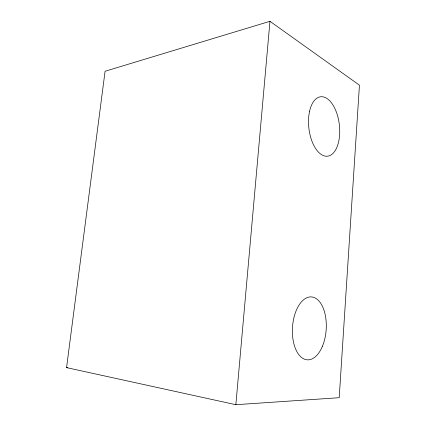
<?xml version="1.0" encoding="UTF-8"?>
<svg xmlns="http://www.w3.org/2000/svg" width="426" height="426" viewBox="0 0 426 426"><rect width="100%" height="100%" fill="white"/><g stroke="black" fill="none" stroke-linecap="round" stroke-linejoin="round"><path stroke-width="0.64" d="M235.85 404.7L269.967 21.3L105.078 71.259L66.557 367.622L235.85 404.7L339.208 397.703L359.443 85.189L269.967 21.3M66.557 367.622L67.878 367.745M309.489 111.649A29.916 15.336 83.4 0 0 326.673 156.251A29.916 15.336 83.4 0 0 336.167 111.532A29.916 15.336 83.4 0 0 309.489 111.649M322.365 346.418A31.535 16.886 -86.3 0 0 312.263 297.007A31.535 16.886 -86.3 0 0 293.407 341.711A31.535 16.886 -86.3 0 0 322.365 346.418"/></g></svg>
